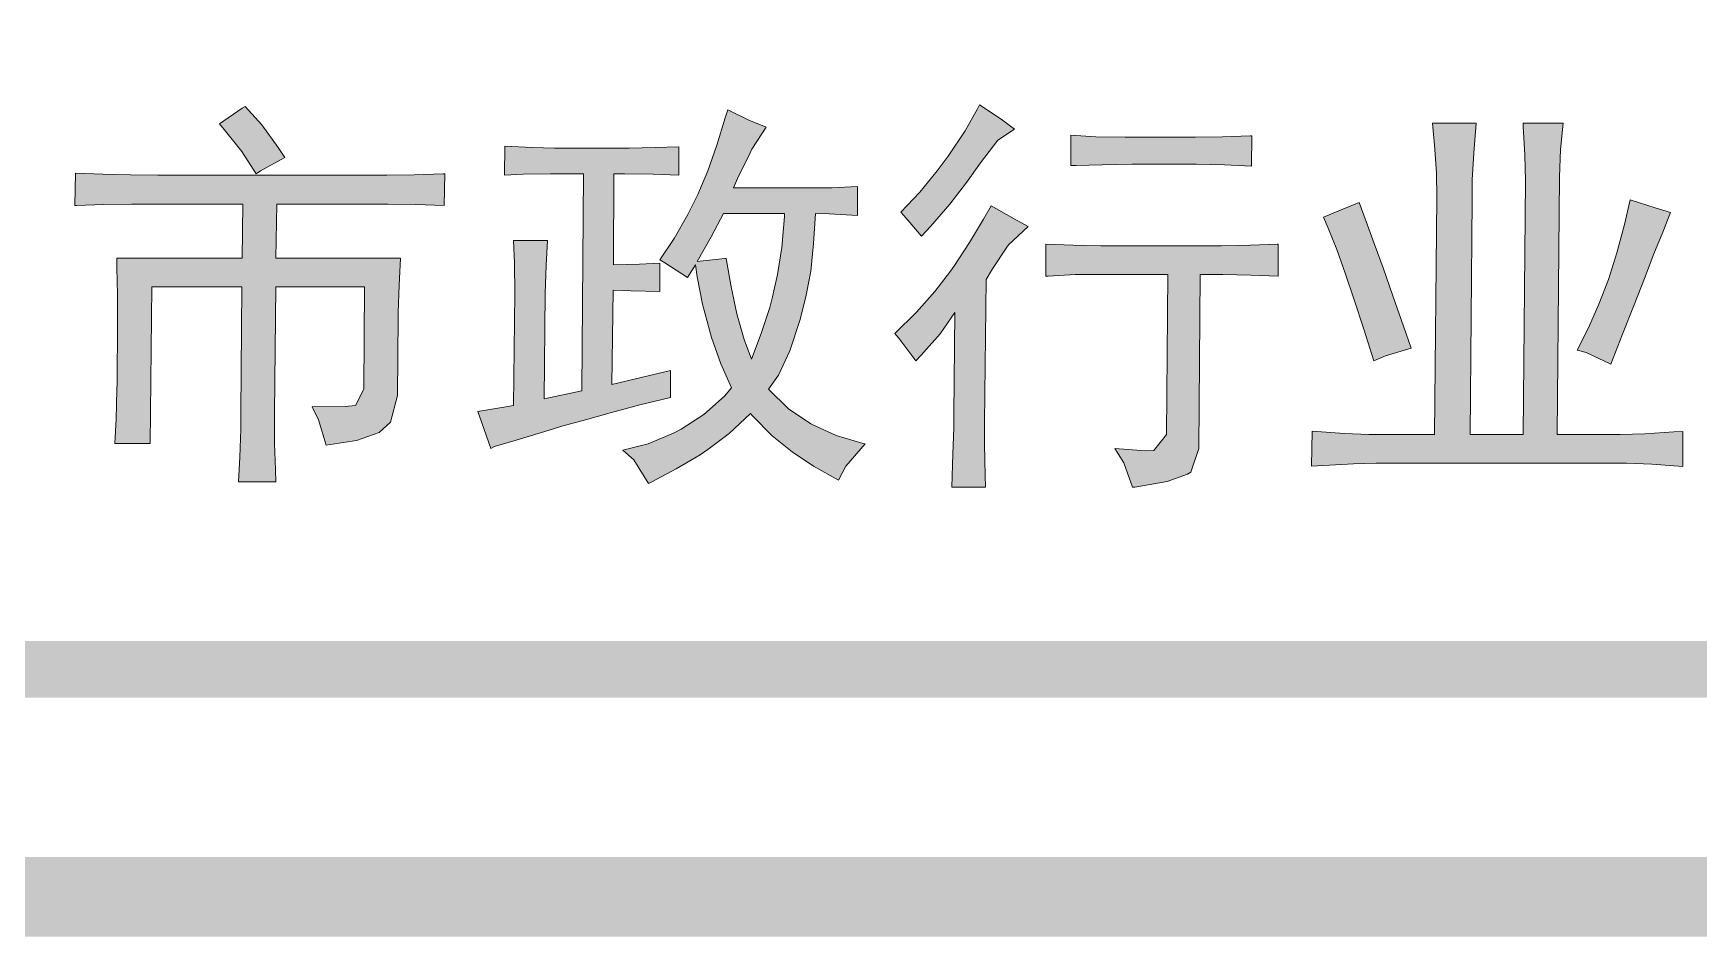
# Model space of a CAD drawing. Extents: x 36524853 to 36525459, y 2743936 to 2747542.
# Drawn here: x 36525154.47 to 36525161.78, y 2744339.71 to 2744343.68 of the extents above; entities that cross this region are included whole.
import ezdxf

# ---------------------------------------------------------------- set-up
doc = ezdxf.new("R2010")
doc.units = 0
doc.header["$LTSCALE"] = 1000
doc.header["$MEASUREMENT"] = 0
for name, color, linetype in [('A0-11 图框-粗线', 16, 'Continuous'), ('A0-12 图框-中粗线', 41, 'Continuous'), ('A0-13 图框-细线', 7, 'Continuous'), ('A0-24 图框-填充', 7, 'Continuous')]:
    doc.layers.add(name, color=color, linetype=linetype)

# ---------------------------------------------------------------- blocks, each defined once
blk = doc.blocks.new('LOGO资质4')
at = {"layer": 'A0-24 图框-填充'}
h = blk.add_hatch(color=256, dxfattribs=at)
h.dxf.hatch_style = 1
h.paths.add_polyline_path([(1249.4, 435.6), (1253.2, 438.1), (1274.8, 449.7), (1269, 458.5), (1254.4, 478.5), (1239.8, 494.7), (1237.3, 493.1), (1217.4, 479.3), (1221.5, 474.3), (1236.9, 455.2)])
h.paths.add_polyline_path([(1267.8, 408.9), (1341.5, 408.9), (1342.3, 408.9), (1365.2, 408.9), (1389.4, 408.5), (1414.8, 407.7), (1415.2, 435.6), (1414, 435.6), (1388.5, 434.7), (1364.4, 434.3), (1341.5, 434.3), (1164.5, 434.3), (1163.2, 434.3), (1139, 434.7), (1114.9, 435.2), (1090.7, 436), (1090.3, 407.7), (1091.6, 407.7), (1115.7, 408.5), (1139.9, 408.9), (1164, 408.9), (1237.8, 408.9), (1237.3, 361.4), (1127, 361.4), (1127, 352.7), (1127.8, 329.4), (1127.8, 304), (1127.4, 251.9), (1127, 245.6), (1126.5, 220.2), (1125.3, 198.6), (1156.5, 198.6), (1157.8, 336), (1236.9, 336), (1236.1, 225.2), (1236.1, 211.1), (1235.3, 186.5), (1234, 164.8), (1266.9, 164.8), (1266.5, 175.7), (1265.7, 198.6), (1265.7, 225.2), (1266.9, 336), (1344.8, 336), (1344, 246.1), (1336.9, 231.9), (1327.7, 231.1), (1298.6, 230.6), (1304.4, 219.4), (1311.1, 196.9), (1337.7, 201.1), (1357.7, 208.1), (1367.7, 217.3), (1373.6, 240.6), (1374.4, 309.4), (1374.4, 313.5), (1375.2, 337.7), (1376.5, 361.4), (1266.9, 361.4)])
h = blk.add_hatch(color=256, dxfattribs=at)
h.dxf.hatch_style = 1
h.paths.add_polyline_path([(1563.1, 333.1), (1578.9, 332.7), (1604.3, 331.9), (1604.3, 356.9), (1586.4, 356), (1563.5, 355.6), (1563.9, 435.6), (1573.5, 435.6), (1598.5, 435.2), (1621, 434.3), (1621, 459.3), (1600.1, 458.5), (1577.2, 458.1), (1511.8, 458.1), (1492.3, 458.5), (1468.1, 459.7), (1467.7, 434.3), (1484.3, 435.2), (1508.1, 435.6), (1537.2, 435.6), (1535.6, 244.8), (1502.7, 237.7), (1503.5, 330.2), (1504.3, 355.2), (1505.6, 376.8), (1475.6, 376.8), (1476.4, 356.9), (1476.9, 330.2), (1475.6, 231.9), (1468.9, 230.6), (1444.4, 226.5), (1447.7, 216.5), (1455.6, 194), (1458.9, 195.7), (1478.1, 201.5), (1509.8, 211.1), (1518.1, 213.6), (1538.9, 219.4), (1561.8, 225.6), (1586.8, 232.3), (1613.5, 239), (1613.5, 262.7), (1562.2, 250.2)])
h.paths.add_polyline_path([(1740.9, 400.6), (1753, 400.2), (1778, 398.9), (1778, 424.3), (1755.5, 423.1), (1729.7, 423.1), (1668.9, 423.1), (1672.6, 431.4), (1683.5, 453.9), (1685.1, 457.2), (1697.6, 476.4), (1682.6, 482.6), (1663.9, 491.8), (1661.8, 484.7), (1654.3, 460.6), (1646.4, 438.1), (1637.6, 417.2), (1628.9, 399.8), (1616.8, 378.5), (1604.3, 359.8), (1608.5, 357.3), (1628.5, 344.4), (1635.5, 355.6), (1637.2, 344.8), (1641.8, 321), (1648, 298.1), (1649.7, 291.5), (1658, 268.5), (1667.2, 247.3), (1661, 240.2), (1643, 224), (1623.1, 211.1), (1616.8, 207.7), (1593.9, 198.2), (1571.8, 192.7), (1581.4, 184), (1594.3, 163.2), (1597.2, 164.8), (1618.5, 176.1), (1639.7, 188.6), (1646.4, 193.2), (1665.1, 207.3), (1683.9, 224.8), (1685.5, 223.1), (1703, 205.2), (1720.5, 191.1), (1739.3, 178.6), (1761.3, 166.1), (1767.6, 178.6), (1784.7, 198.2), (1783, 198.6), (1759.3, 205.6), (1738, 215.2), (1736.8, 215.6), (1717.2, 229), (1699.7, 246.1), (1708.4, 258.5), (1718.4, 279.8), (1727.2, 306.5), (1732.6, 327.3), (1736.8, 349.8), (1739.3, 374.3)])
h.paths.add_polyline_path([(1649.3, 380.2), (1660.1, 400.6), (1713.9, 400.6), (1713.9, 398.1), (1711.4, 370.6), (1707.6, 346.9), (1703.4, 327.3), (1700.9, 318.1), (1693.4, 295.2), (1684.7, 272.7), (1678.5, 289.8), (1671.8, 312.3), (1666.8, 336), (1662.6, 361), (1661.4, 361), (1637.2, 358.5)], flags=16)
h = blk.add_hatch(color=256, dxfattribs=at)
h.dxf.hatch_style = 1
h.paths.add_polyline_path([(2147.5, 373.5), (2146.6, 373.5), (2123.3, 372.7), (2097.9, 372.3), (1994.6, 372.3), (1991.7, 372.3), (1967.5, 372.7), (1943.4, 373.5), (1943.4, 345.6), (1945.4, 345.6), (1969.2, 346.9), (1994.2, 346.9), (2050.8, 346.9), (2049.6, 206.5), (2038.3, 192.3), (2031.3, 191.9), (2004.2, 194), (2012.1, 181.5), (2019.6, 160.2), (2021.7, 160.2), (2050, 165.2), (2067.9, 171.5), (2070.8, 173.2), (2077.9, 194), (2079.2, 346.9), (2099.1, 346.9), (2123.7, 346.4), (2147.5, 345.6)])
h.paths.add_polyline_path([(2124.6, 468.9), (2123.3, 468.9), (2098.7, 468.1), (2074.6, 467.6), (2019.6, 467.6), (2013.3, 467.6), (1987.5, 468.1), (1965.4, 469.3), (1965.4, 442.7), (1970, 442.7), (1992.9, 443.5), (2019.2, 443.9), (2071.7, 443.9), (2075.8, 443.9), (2100.4, 443.5), (2124.1, 442.2)])
h.paths.add_polyline_path([(1885.9, 445.2), (1901.3, 465.1), (1915.9, 474.7), (1904.2, 483.5), (1885.1, 496), (1883.4, 492.6), (1872.6, 473.1), (1857.6, 451), (1848, 438.1), (1832.6, 419.3), (1815.9, 401.8), (1818.8, 398.9), (1834.2, 380.6), (1842.1, 389.3), (1859.2, 408.9), (1873.8, 427.7)])
h.paths.add_polyline_path([(1928, 389.3), (1915.5, 396), (1895.5, 407.3), (1888.8, 395.6), (1876.3, 375.2), (1862.6, 353.9), (1859.6, 349.8), (1845.9, 331.9), (1829.7, 313.9), (1810.9, 295.2), (1814.2, 291), (1829.2, 271), (1833.8, 276), (1850.5, 294.8), (1863.4, 313.5), (1862.6, 223.6), (1862.6, 211.9), (1861.7, 189.4), (1860.9, 160.2), (1890.5, 160.2), (1890.1, 170.7), (1889.6, 197.3), (1889.6, 216.5), (1890.9, 342.7), (1896.7, 351.9), (1909.2, 371), (1910.5, 373.1)])
h = blk.add_hatch(color=256, dxfattribs=at)
h.dxf.hatch_style = 1
h.paths.add_polyline_path([(2248.3, 328.1), (2239.9, 352.7), (2232, 374.3), (2224.9, 393.5), (2218.7, 410.2), (2209.5, 406.4), (2187.5, 397.3), (2191.6, 387.7), (2199.1, 368.9), (2206.6, 348.1), (2214.5, 324.8), (2222.9, 299), (2231.6, 271), (2242, 275.6), (2264.5, 282.3), (2257.8, 301.5)], flags=17)
h.paths.add_polyline_path([(2318.2, 412.7), (2318.2, 430.2), (2319.5, 453.9), (2321.6, 480.1), (2283.3, 480.1), (2284.9, 460.6), (2286.6, 436.4), (2287, 414.3), (2284.9, 206.5), (2232.4, 206.5), (2227.4, 206.5), (2205.8, 207.3), (2177.5, 209.4), (2177, 178.6), (2187.5, 179), (2213.7, 180.7), (2233.7, 181.1), (2449, 181.1), (2453.6, 181.1), (2476.1, 180.2), (2503.2, 178.2), (2503.2, 209), (2495.3, 208.6), (2469.9, 206.9), (2448.2, 206.5), (2392.8, 206.5), (2394.9, 432.7), (2395.7, 456.8), (2398.2, 480.1), (2362.8, 480.1), (2362.8, 477.2), (2364.5, 452.2), (2364.9, 429.7), (2362.8, 206.5), (2316.2, 206.5)])
h.paths.add_polyline_path([(2429.5, 321), (2420.3, 300.2), (2410.3, 280.6), (2418.2, 278.5), (2439.9, 268.1), (2450.3, 294.4), (2460.3, 320.2), (2469.4, 343.5), (2477.8, 365.2), (2485.7, 384.3), (2492.4, 401.4), (2479, 405.6), (2457, 412.7), (2452, 391), (2445.3, 366), (2437.8, 342.7)], flags=17)
at = {"layer": 'A0-12 图框-中粗线', "const_width": 50, "flags": 128}
blk.add_lwpolyline([(0, 0), (0, 5500), (7000, 5500), (7000, 0)], close=True, dxfattribs=at)
at = {"layer": 'A0-13 图框-细线', "color": 7, "lineweight": 0}
for p, q in [((1237.3, 493.1), (1217.4, 479.3)), ((1239.8, 494.7), (1237.3, 493.1)), ((1254.4, 478.5), (1239.8, 494.7)), ((1661.8, 484.7), (1654.3, 460.6)), ((1663.9, 491.8), (1661.8, 484.7)), ((1682.6, 482.6), (1663.9, 491.8)), ((1883.4, 492.6), (1872.6, 473.1)), ((1885.1, 496), (1883.4, 492.6)), ((1904.2, 483.5), (1885.1, 496)), ((1915.9, 474.7), (1904.2, 483.5)), ((1217.4, 479.3), (1221.5, 474.3)), ((1221.5, 474.3), (1236.9, 455.2)), ((1269, 458.5), (1254.4, 478.5)), ((1697.6, 476.4), (1682.6, 482.6)), ((1685.1, 457.2), (1697.6, 476.4)), ((1872.6, 473.1), (1857.6, 451)), ((1901.3, 465.1), (1915.9, 474.7)), ((1965.4, 469.3), (1965.4, 442.7)), ((1987.5, 468.1), (1965.4, 469.3)), ((2123.3, 468.9), (2098.7, 468.1)), ((2124.6, 468.9), (2123.3, 468.9)), ((2124.1, 442.2), (2124.6, 468.9)), ((2321.6, 480.1), (2283.3, 480.1)), ((2283.3, 480.1), (2284.9, 460.6)), ((2319.5, 453.9), (2321.6, 480.1)), ((2398.2, 480.1), (2362.8, 480.1)), ((2362.8, 480.1), (2362.8, 477.2)), ((2362.8, 477.2), (2364.5, 452.2)), ((2395.7, 456.8), (2398.2, 480.1)), ((1236.9, 455.2), (1249.4, 435.6)), ((1274.8, 449.7), (1269, 458.5)), ((1468.1, 459.7), (1467.7, 434.3)), ((1492.3, 458.5), (1468.1, 459.7)), ((1511.8, 458.1), (1492.3, 458.5)), ((1577.2, 458.1), (1511.8, 458.1)), ((1600.1, 458.5), (1577.2, 458.1)), ((1621, 459.3), (1600.1, 458.5)), ((1621, 434.3), (1621, 459.3)), ((1654.3, 460.6), (1646.4, 438.1)), ((1672.6, 431.4), (1683.5, 453.9)), ((1683.5, 453.9), (1685.1, 457.2)), ((1885.9, 445.2), (1901.3, 465.1)), ((2013.3, 467.6), (1987.5, 468.1)), ((2019.6, 467.6), (2013.3, 467.6)), ((2074.6, 467.6), (2019.6, 467.6)), ((2098.7, 468.1), (2074.6, 467.6)), ((2284.9, 460.6), (2286.6, 436.4)), ((2318.2, 430.2), (2319.5, 453.9)), ((2394.9, 432.7), (2395.7, 456.8)), ((1253.2, 438.1), (1274.8, 449.7)), ((1857.6, 451), (1848, 438.1)), ((1873.8, 427.7), (1885.9, 445.2)), ((1965.4, 442.7), (1970, 442.7)), ((1970, 442.7), (1992.9, 443.5)), ((1992.9, 443.5), (2019.2, 443.9)), ((2019.2, 443.9), (2071.7, 443.9)), ((2071.7, 443.9), (2075.8, 443.9)), ((2075.8, 443.9), (2100.4, 443.5)), ((2100.4, 443.5), (2124.1, 442.2)), ((2364.5, 452.2), (2364.9, 429.7)), ((1090.7, 436), (1090.3, 407.7)), ((1114.9, 435.2), (1090.7, 436)), ((1139, 434.7), (1114.9, 435.2)), ((1163.2, 434.3), (1139, 434.7)), ((1164.5, 434.3), (1163.2, 434.3)), ((1341.5, 434.3), (1164.5, 434.3)), ((1249.4, 435.6), (1253.2, 438.1)), ((1364.4, 434.3), (1341.5, 434.3)), ((1388.5, 434.7), (1364.4, 434.3)), ((1414, 435.6), (1388.5, 434.7)), ((1415.2, 435.6), (1414, 435.6)), ((1414.8, 407.7), (1415.2, 435.6)), ((1467.7, 434.3), (1484.3, 435.2)), ((1484.3, 435.2), (1508.1, 435.6)), ((1508.1, 435.6), (1537.2, 435.6)), ((1537.2, 435.6), (1535.6, 244.8)), ((1563.5, 355.6), (1563.9, 435.6)), ((1563.9, 435.6), (1573.5, 435.6)), ((1573.5, 435.6), (1598.5, 435.2)), ((1598.5, 435.2), (1621, 434.3)), ((1646.4, 438.1), (1637.6, 417.2)), ((1668.9, 423.1), (1672.6, 431.4)), ((1848, 438.1), (1832.6, 419.3)), ((1859.2, 408.9), (1873.8, 427.7)), ((2286.6, 436.4), (2287, 414.3)), ((2318.2, 412.7), (2318.2, 430.2)), ((2364.9, 429.7), (2362.8, 206.5)), ((2392.8, 206.5), (2394.9, 432.7)), ((1637.6, 417.2), (1628.9, 399.8)), ((1729.7, 423.1), (1668.9, 423.1)), ((1755.5, 423.1), (1729.7, 423.1)), ((1778, 424.3), (1755.5, 423.1)), ((1778, 398.9), (1778, 424.3)), ((1832.6, 419.3), (1815.9, 401.8)), ((2218.7, 410.2), (2209.5, 406.4)), ((2224.9, 393.5), (2218.7, 410.2)), ((2287, 414.3), (2284.9, 206.5)), ((2316.2, 206.5), (2318.2, 412.7)), ((2457, 412.7), (2452, 391)), ((2479, 405.6), (2457, 412.7)), ((1090.3, 407.7), (1091.6, 407.7)), ((1091.6, 407.7), (1115.7, 408.5)), ((1115.7, 408.5), (1139.9, 408.9)), ((1139.9, 408.9), (1164, 408.9)), ((1164, 408.9), (1237.8, 408.9)), ((1237.8, 408.9), (1237.3, 361.4)), ((1266.9, 361.4), (1267.8, 408.9)), ((1267.8, 408.9), (1341.5, 408.9)), ((1341.5, 408.9), (1342.3, 408.9)), ((1342.3, 408.9), (1365.2, 408.9)), ((1365.2, 408.9), (1389.4, 408.5)), ((1389.4, 408.5), (1414.8, 407.7)), ((1628.9, 399.8), (1616.8, 378.5)), ((1649.3, 380.2), (1660.1, 400.6)), ((1660.1, 400.6), (1713.9, 400.6)), ((1713.9, 398.1), (1711.4, 370.6)), ((1713.9, 400.6), (1713.9, 398.1)), ((1739.3, 374.3), (1740.9, 400.6)), ((1740.9, 400.6), (1753, 400.2)), ((1753, 400.2), (1778, 398.9)), ((1815.9, 401.8), (1818.8, 398.9)), ((1818.8, 398.9), (1834.2, 380.6)), ((1842.1, 389.3), (1859.2, 408.9)), ((1888.8, 395.6), (1876.3, 375.2)), ((1895.5, 407.3), (1888.8, 395.6)), ((1915.5, 396), (1895.5, 407.3)), ((1928, 389.3), (1915.5, 396)), ((2209.5, 406.4), (2187.5, 397.3)), ((2187.5, 397.3), (2191.6, 387.7)), ((2492.4, 401.4), (2479, 405.6)), ((2485.7, 384.3), (2492.4, 401.4)), ((1834.2, 380.6), (1842.1, 389.3)), ((1910.5, 373.1), (1928, 389.3)), ((2191.6, 387.7), (2199.1, 368.9)), ((2232, 374.3), (2224.9, 393.5)), ((2452, 391), (2445.3, 366)), ((2477.8, 365.2), (2485.7, 384.3)), ((1505.6, 376.8), (1475.6, 376.8)), ((1475.6, 376.8), (1476.4, 356.9)), ((1504.3, 355.2), (1505.6, 376.8)), ((1616.8, 378.5), (1604.3, 359.8)), ((1637.2, 358.5), (1649.3, 380.2)), ((1711.4, 370.6), (1707.6, 346.9)), ((1736.8, 349.8), (1739.3, 374.3)), ((1876.3, 375.2), (1862.6, 353.9)), ((1896.7, 351.9), (1909.2, 371)), ((1909.2, 371), (1910.5, 373.1)), ((1943.4, 373.5), (1943.4, 345.6)), ((1967.5, 372.7), (1943.4, 373.5)), ((1991.7, 372.3), (1967.5, 372.7)), ((1994.6, 372.3), (1991.7, 372.3)), ((2097.9, 372.3), (1994.6, 372.3)), ((2123.3, 372.7), (2097.9, 372.3)), ((2146.6, 373.5), (2123.3, 372.7)), ((2147.5, 373.5), (2146.6, 373.5)), ((2147.5, 345.6), (2147.5, 373.5)), ((2199.1, 368.9), (2206.6, 348.1)), ((2239.9, 352.7), (2232, 374.3)), ((2445.3, 366), (2437.8, 342.7)), ((1237.3, 361.4), (1127, 361.4)), ((1127, 361.4), (1127, 352.7)), ((1127, 352.7), (1127.8, 329.4)), ((1376.5, 361.4), (1266.9, 361.4)), ((1375.2, 337.7), (1376.5, 361.4)), ((1476.4, 356.9), (1476.9, 330.2)), ((1503.5, 330.2), (1504.3, 355.2)), ((1586.4, 356), (1563.5, 355.6)), ((1604.3, 356.9), (1586.4, 356)), ((1604.3, 359.8), (1608.5, 357.3)), ((1604.3, 331.9), (1604.3, 356.9)), ((1608.5, 357.3), (1628.5, 344.4)), ((1628.5, 344.4), (1635.5, 355.6)), ((1635.5, 355.6), (1637.2, 344.8)), ((1661.4, 361), (1637.2, 358.5)), ((1662.6, 361), (1661.4, 361)), ((1666.8, 336), (1662.6, 361)), ((1862.6, 353.9), (1859.6, 349.8)), ((1890.9, 342.7), (1896.7, 351.9)), ((2248.3, 328.1), (2239.9, 352.7)), ((2469.4, 343.5), (2477.8, 365.2)), ((1374.4, 313.5), (1375.2, 337.7)), ((1637.2, 344.8), (1641.8, 321)), ((1707.6, 346.9), (1703.4, 327.3)), ((1732.6, 327.3), (1736.8, 349.8)), ((1859.6, 349.8), (1845.9, 331.9)), ((1889.6, 216.5), (1890.9, 342.7)), ((1943.4, 345.6), (1945.4, 345.6)), ((1945.4, 345.6), (1969.2, 346.9)), ((1969.2, 346.9), (1994.2, 346.9)), ((1994.2, 346.9), (2050.8, 346.9)), ((2050.8, 346.9), (2049.6, 206.5)), ((2077.9, 194), (2079.2, 346.9)), ((2079.2, 346.9), (2099.1, 346.9)), ((2099.1, 346.9), (2123.7, 346.4)), ((2123.7, 346.4), (2147.5, 345.6)), ((2206.6, 348.1), (2214.5, 324.8)), ((2437.8, 342.7), (2429.5, 321)), ((2460.3, 320.2), (2469.4, 343.5)), ((1127.8, 329.4), (1127.8, 304)), ((1156.5, 198.6), (1157.8, 336)), ((1157.8, 336), (1236.9, 336)), ((1236.9, 336), (1236.1, 225.2)), ((1265.7, 225.2), (1266.9, 336)), ((1266.9, 336), (1344.8, 336)), ((1344.8, 336), (1344, 246.1)), ((1476.9, 330.2), (1475.6, 231.9)), ((1502.7, 237.7), (1503.5, 330.2)), ((1562.2, 250.2), (1563.1, 333.1)), ((1563.1, 333.1), (1578.9, 332.7)), ((1578.9, 332.7), (1604.3, 331.9)), ((1671.8, 312.3), (1666.8, 336)), ((1703.4, 327.3), (1700.9, 318.1)), ((1727.2, 306.5), (1732.6, 327.3)), ((1845.9, 331.9), (1829.7, 313.9)), ((2214.5, 324.8), (2222.9, 299)), ((2257.8, 301.5), (2248.3, 328.1)), ((1373.6, 240.6), (1374.4, 309.4)), ((1374.4, 309.4), (1374.4, 313.5)), ((1641.8, 321), (1648, 298.1)), ((1678.5, 289.8), (1671.8, 312.3)), ((1700.9, 318.1), (1693.4, 295.2)), ((1829.7, 313.9), (1810.9, 295.2)), ((1850.5, 294.8), (1863.4, 313.5)), ((1863.4, 313.5), (1862.6, 223.6)), ((2429.5, 321), (2420.3, 300.2)), ((2450.3, 294.4), (2460.3, 320.2)), ((1127.8, 304), (1127.4, 251.9)), ((1648, 298.1), (1649.7, 291.5)), ((1693.4, 295.2), (1684.7, 272.7)), ((1718.4, 279.8), (1727.2, 306.5)), ((1810.9, 295.2), (1814.2, 291)), ((1833.8, 276), (1850.5, 294.8)), ((2222.9, 299), (2231.6, 271)), ((2264.5, 282.3), (2257.8, 301.5)), ((2420.3, 300.2), (2410.3, 280.6)), ((2439.9, 268.1), (2450.3, 294.4)), ((1649.7, 291.5), (1658, 268.5)), ((1684.7, 272.7), (1678.5, 289.8)), ((1708.4, 258.5), (1718.4, 279.8)), ((1814.2, 291), (1829.2, 271)), ((2242, 275.6), (2264.5, 282.3)), ((2410.3, 280.6), (2418.2, 278.5)), ((2418.2, 278.5), (2439.9, 268.1)), ((1658, 268.5), (1667.2, 247.3)), ((1829.2, 271), (1833.8, 276)), ((2231.6, 271), (2242, 275.6)), ((1127.4, 251.9), (1127, 245.6)), ((1613.5, 262.7), (1562.2, 250.2)), ((1613.5, 239), (1613.5, 262.7)), ((1699.7, 246.1), (1708.4, 258.5)), ((1127, 245.6), (1126.5, 220.2)), ((1344, 246.1), (1336.9, 231.9)), ((1367.7, 217.3), (1373.6, 240.6)), ((1535.6, 244.8), (1502.7, 237.7)), ((1586.8, 232.3), (1613.5, 239)), ((1661, 240.2), (1643, 224)), ((1667.2, 247.3), (1661, 240.2)), ((1717.2, 229), (1699.7, 246.1)), ((1126.5, 220.2), (1125.3, 198.6)), ((1236.1, 225.2), (1236.1, 211.1)), ((1265.7, 198.6), (1265.7, 225.2)), ((1327.7, 231.1), (1298.6, 230.6)), ((1298.6, 230.6), (1304.4, 219.4)), ((1336.9, 231.9), (1327.7, 231.1)), ((1468.9, 230.6), (1444.4, 226.5)), ((1444.4, 226.5), (1447.7, 216.5)), ((1475.6, 231.9), (1468.9, 230.6)), ((1538.9, 219.4), (1561.8, 225.6)), ((1561.8, 225.6), (1586.8, 232.3)), ((1643, 224), (1623.1, 211.1)), ((1665.1, 207.3), (1683.9, 224.8)), ((1683.9, 224.8), (1685.5, 223.1)), ((1685.5, 223.1), (1703, 205.2)), ((1736.8, 215.6), (1717.2, 229)), ((1862.6, 223.6), (1862.6, 211.9)), ((1236.1, 211.1), (1235.3, 186.5)), ((1304.4, 219.4), (1311.1, 196.9)), ((1337.7, 201.1), (1357.7, 208.1)), ((1357.7, 208.1), (1367.7, 217.3)), ((1447.7, 216.5), (1455.6, 194)), ((1478.1, 201.5), (1509.8, 211.1)), ((1509.8, 211.1), (1518.1, 213.6)), ((1518.1, 213.6), (1538.9, 219.4)), ((1616.8, 207.7), (1593.9, 198.2)), ((1623.1, 211.1), (1616.8, 207.7)), ((1646.4, 193.2), (1665.1, 207.3)), ((1703, 205.2), (1720.5, 191.1)), ((1738, 215.2), (1736.8, 215.6)), ((1759.3, 205.6), (1738, 215.2)), ((1783, 198.6), (1759.3, 205.6)), ((1862.6, 211.9), (1861.7, 189.4)), ((1889.6, 197.3), (1889.6, 216.5)), ((2049.6, 206.5), (2038.3, 192.3)), ((2177.5, 209.4), (2177, 178.6)), ((2205.8, 207.3), (2177.5, 209.4)), ((2227.4, 206.5), (2205.8, 207.3)), ((2232.4, 206.5), (2227.4, 206.5)), ((2284.9, 206.5), (2232.4, 206.5)), ((2362.8, 206.5), (2316.2, 206.5)), ((2448.2, 206.5), (2392.8, 206.5)), ((2469.9, 206.9), (2448.2, 206.5)), ((2495.3, 208.6), (2469.9, 206.9)), ((2503.2, 209), (2495.3, 208.6)), ((2503.2, 178.2), (2503.2, 209)), ((1125.3, 198.6), (1156.5, 198.6)), ((1266.5, 175.7), (1265.7, 198.6)), ((1311.1, 196.9), (1337.7, 201.1)), ((1311.1, 196.9), (1311.1, 196.9)), ((1455.6, 194), (1458.9, 195.7)), ((1458.9, 195.7), (1478.1, 201.5)), ((1593.9, 198.2), (1571.8, 192.7)), ((1571.8, 192.7), (1581.4, 184)), ((1639.7, 188.6), (1646.4, 193.2)), ((1720.5, 191.1), (1720.5, 191.1)), ((1720.5, 191.1), (1739.3, 178.6)), ((1767.6, 178.6), (1784.7, 198.2)), ((1784.7, 198.2), (1783, 198.6)), ((1890.1, 170.7), (1889.6, 197.3)), ((2004.2, 194), (2012.1, 181.5)), ((2031.3, 191.9), (2004.2, 194)), ((2038.3, 192.3), (2031.3, 191.9)), ((2070.8, 173.2), (2077.9, 194)), ((1235.3, 186.5), (1234, 164.8)), ((1266.9, 164.8), (1266.5, 175.7)), ((1581.4, 184), (1594.3, 163.2)), ((1597.2, 164.8), (1618.5, 176.1)), ((1618.5, 176.1), (1639.7, 188.6)), ((1739.3, 178.6), (1761.3, 166.1)), ((1761.3, 166.1), (1767.6, 178.6)), ((1861.7, 189.4), (1860.9, 160.2)), ((2012.1, 181.5), (2019.6, 160.2)), ((2177, 178.6), (2187.5, 179)), ((2187.5, 179), (2213.7, 180.7)), ((2213.7, 180.7), (2233.7, 181.1)), ((2233.7, 181.1), (2449, 181.1)), ((2449, 181.1), (2453.6, 181.1)), ((2453.6, 181.1), (2476.1, 180.2)), ((2476.1, 180.2), (2503.2, 178.2)), ((1234, 164.8), (1266.9, 164.8)), ((1594.3, 163.2), (1597.2, 164.8)), ((1890.5, 160.2), (1890.1, 170.7)), ((2021.7, 160.2), (2050, 165.2)), ((2050, 165.2), (2067.9, 171.5)), ((2067.9, 171.5), (2070.8, 173.2)), ((1860.9, 160.2), (1890.5, 160.2)), ((2019.6, 160.2), (2021.7, 160.2))]:
    blk.add_line(p, q, dxfattribs=at)
blk = doc.blocks.new('A$C6202001D')
at = {"layer": 'A0-11 图框-粗线', "const_width": 70}
blk.add_lwpolyline([(58400, 41000), (2500, 41000), (2500, 1000), (58400, 1000)], close=True, dxfattribs=at)
blk.add_blockref('LOGO资质4', (51200, 1200))

msp = doc.modelspace()

# ---------------------------------------------------------------- block references
at = {"xscale": 0.005, "yscale": 0.005, "zscale": 0.005}
msp.add_blockref('A$C6202001D', (36524893.1983, 2744334.8838), dxfattribs=at)

doc.saveas('drawing.dxf')
